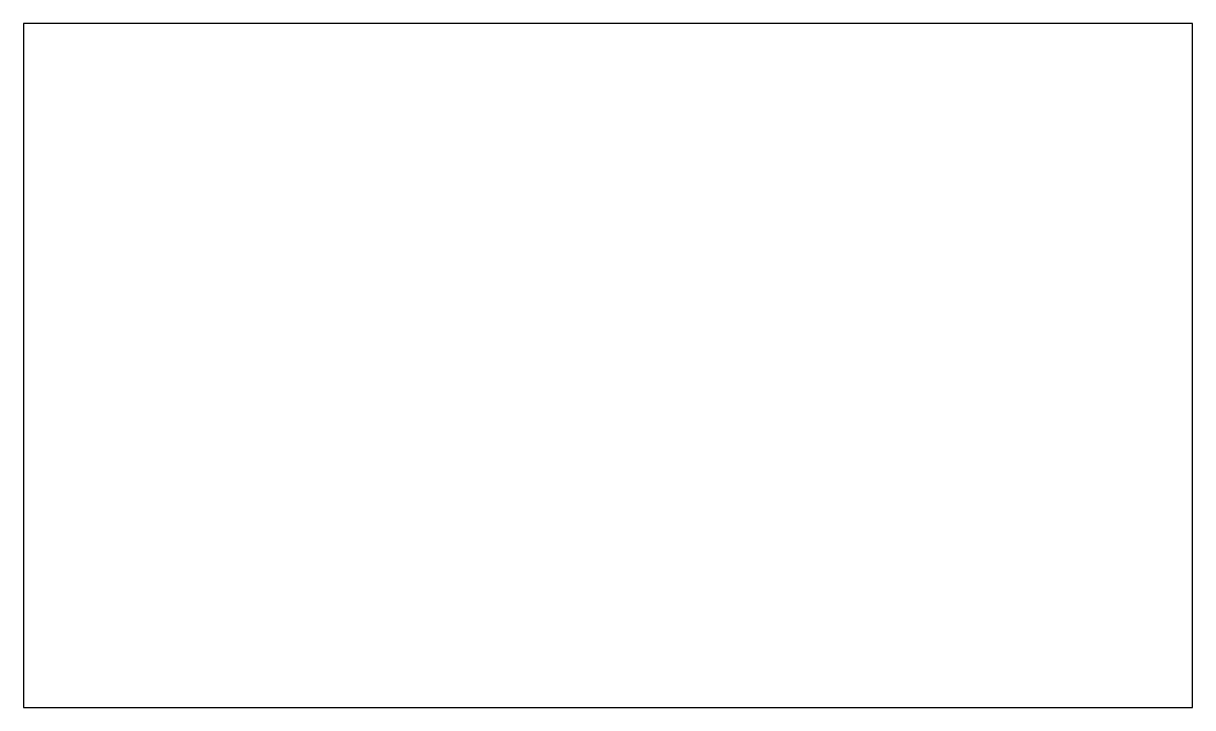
# Model space of a CAD drawing. Header units: millimetres. Extents: x 0 to 120, y -70 to 0.
import ezdxf

# ---------------------------------------------------------------- set-up
doc = ezdxf.new("R2010")
doc.units = ezdxf.units.MM
doc.layers.get('0').update_dxf_attribs({"linetype": 'CONTINUOUS'})

msp = doc.modelspace()

# ---------------------------------------------------------------- linework, layer by layer
msp.add_lwpolyline([(120.5, 0), (0, 0), (0, -70.5), (120.5, -70.5)], close=True)

doc.saveas('drawing.dxf')
